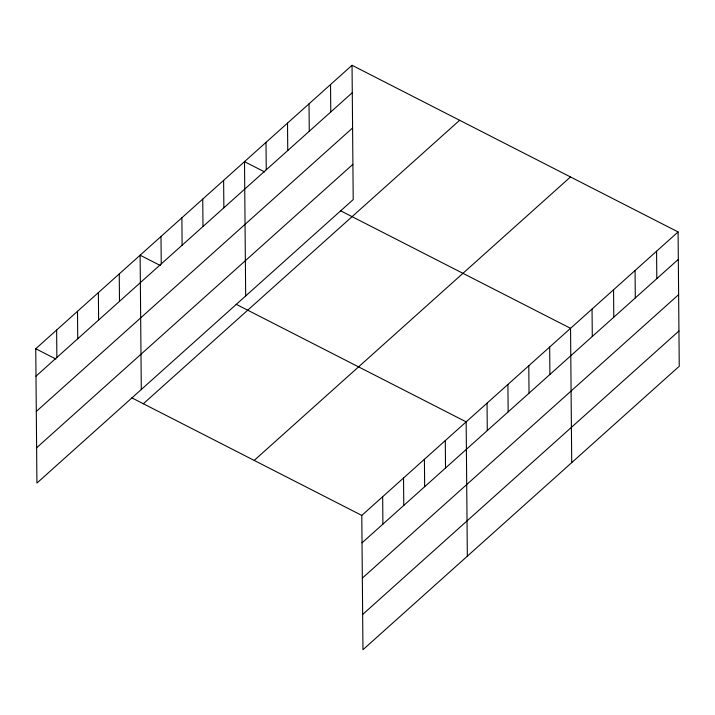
<?xml version="1.0" encoding="UTF-8"?>
<svg xmlns="http://www.w3.org/2000/svg" width="715" height="715" viewBox="0 0 715 715"><rect width="100%" height="100%" fill="white"/><g stroke="black" fill="none" stroke-linecap="round" stroke-linejoin="round"><path stroke-width="1.07" d="M352.039 65.28L353.21 199.583L36.921 483.054L35.75 348.741L352.039 65.28L678.079 231.946L679.25 366.259L362.961 649.721L361.79 515.417L678.079 231.946M35.991 376.17L352.281 92.7M36.295 411.438L352.584 127.976M36.617 447.778L352.906 164.316M143.34 403.743L459.629 120.281M254.2 460.415L570.49 176.945M362.031 542.837L678.321 259.375M362.335 578.113L678.624 294.643M362.657 614.453L678.946 330.982M264.675 171.966L244.503 161.653L245.674 295.965M340.563 210.764L570.543 328.328L571.714 462.632M160.303 265.515L140.122 255.201L141.302 389.505M236.191 304.304L466.162 421.868L467.333 556.181M35.75 348.741L55.922 359.055M131.819 397.853L361.79 515.417M656.567 251.224L656.808 278.653M635.063 270.502L635.304 297.923M613.559 289.772L613.792 317.201M592.047 309.05L592.288 336.479M549.665 347.034L549.907 374.463M528.787 365.74L529.029 393.17M507.918 384.456L508.15 411.876M487.04 403.162L487.281 430.591M445.293 440.583L445.525 468.003M424.415 459.289L424.656 486.709M403.537 477.995L403.778 505.425M382.668 496.702L382.9 524.131M330.536 84.558L330.768 111.978M309.023 103.827L309.264 131.256M287.519 123.105L287.752 150.534M266.007 142.383L266.248 169.804M223.625 180.368L223.867 207.788M202.747 199.074L202.989 226.503M181.878 217.78L182.111 245.209M161 236.495L161.241 263.915M119.253 273.908L119.485 301.337M98.375 292.614L98.616 320.043M77.497 311.329L77.738 338.749M56.628 330.035L56.86 357.464"/></g></svg>
